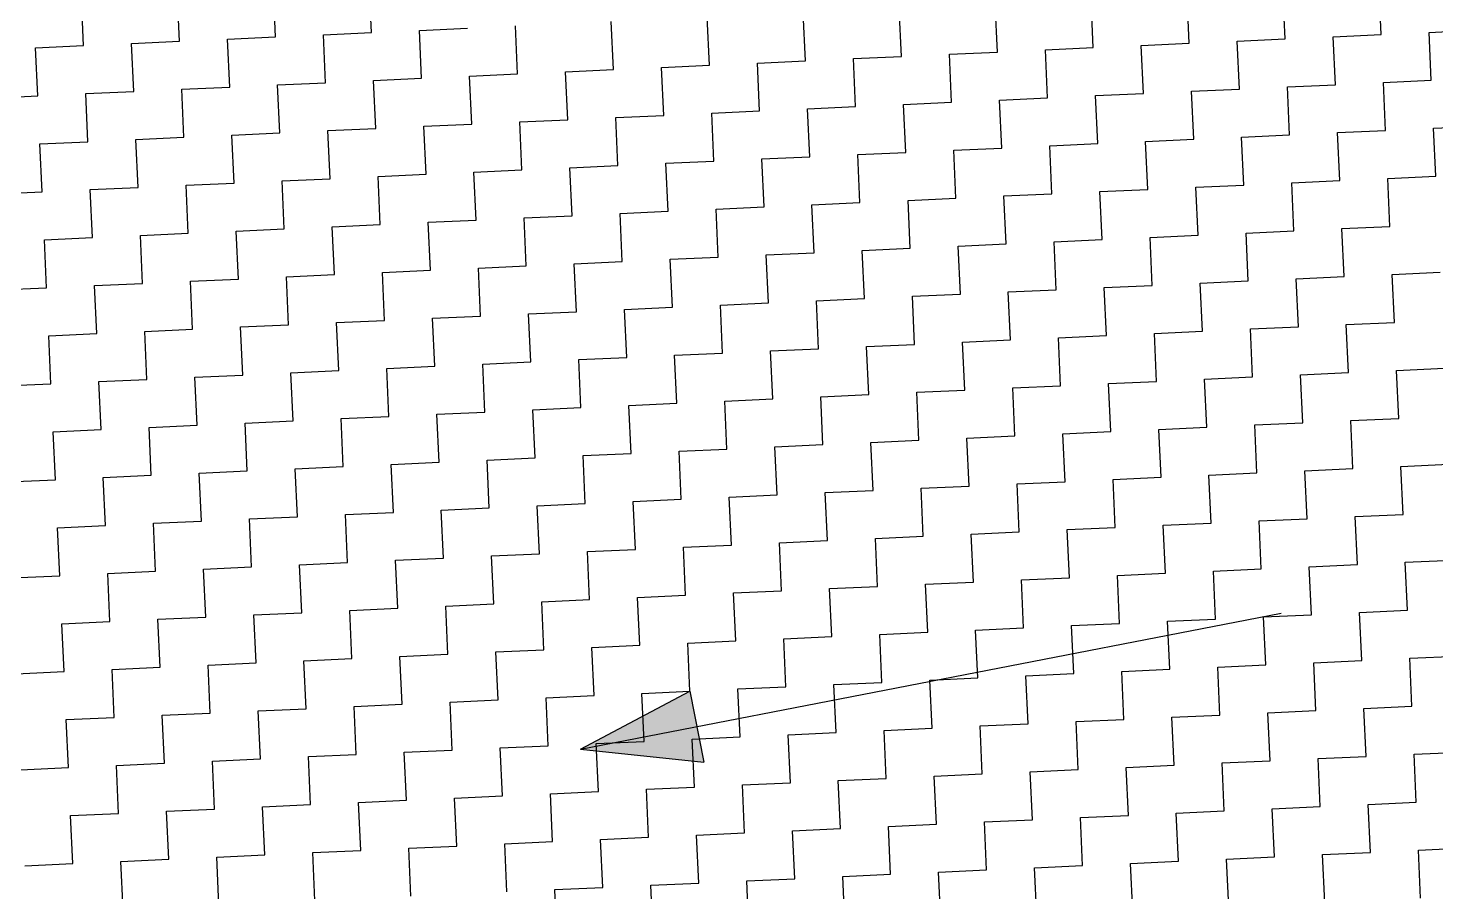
# Model space of a CAD drawing. Header units: metres. Extents: x 280741 to 282709, y 2085398 to 2088597.
# Drawn here: x 282324.9 to 282509.1, y 2086881.7 to 2086994.7 of the extents above; entities that cross this region are included whole.
import ezdxf

# ---------------------------------------------------------------- set-up
doc = ezdxf.new("R2010")
doc.units = ezdxf.units.M
doc.layers.add('POLY_HATCH', color=12, linetype='Continuous')

msp = doc.modelspace()

# ---------------------------------------------------------------- hatches: boundary and pattern name
h = msp.add_hatch(color=256)
h.paths.add_polyline_path([(282412.4, 2086903.29), (282411.49, 2086907.95), (282397.18, 2086900.34)])
h.paths.add_polyline_path([(282397.18, 2086900.34), (282413.3, 2086898.64), (282412.4, 2086903.29)])

# ---------------------------------------------------------------- linework, layer by layer
for points in [[(282397.18, 2086900.34), (282488.83, 2086918.15)], [(282397.18, 2086900.34), (282411.49, 2086907.95)], [(282411.49, 2086907.95), (282413.3, 2086898.64)], [(282397.18, 2086900.34), (282413.3, 2086898.64)]]:
    msp.add_lwpolyline(points)
at = {"layer": 'POLY_HATCH', "linetype": 'Continuous'}
for p, q in [((282344.72, 2086992.95), (282344.43, 2086999.23)), ((282357.27, 2086993.52), (282356.98, 2086999.8)), ((282369.82, 2086994.1), (282369.53, 2087000.37)), ((282489.36, 2086993.26), (282489.07, 2086999.54)), ((282501.91, 2086993.84), (282501.62, 2087000.11)), ((282332.16, 2086992.38), (282331.88, 2086998.65)), ((282439.15, 2086990.97), (282438.86, 2086997.25)), ((282451.7, 2086991.54), (282451.41, 2086997.82)), ((282464.25, 2086992.12), (282463.97, 2086998.39)), ((282476.8, 2086992.69), (282476.52, 2086998.97)), ((282401.49, 2086989.25), (282401.2, 2086995.53)), ((282414.04, 2086989.83), (282413.75, 2086996.1)), ((282426.59, 2086990.4), (282426.31, 2086996.67)), ((282363.54, 2086993.81), (282369.82, 2086994.1)), ((282363.83, 2086987.53), (282363.54, 2086993.81)), ((282376.1, 2086994.38), (282382.37, 2086994.67)), ((282376.38, 2086988.11), (282376.1, 2086994.38)), ((282388.94, 2086988.68), (282388.65, 2086994.96)), ((282495.63, 2086993.55), (282501.91, 2086993.84)), ((282495.92, 2086987.27), (282495.63, 2086993.55)), ((282508.19, 2086994.12), (282514.46, 2086994.41)), ((282508.47, 2086987.85), (282508.19, 2086994.12)), ((282325.89, 2086992.09), (282332.16, 2086992.38)), ((282326.17, 2086985.81), (282325.89, 2086992.09)), ((282338.44, 2086992.66), (282344.72, 2086992.95)), ((282338.73, 2086986.39), (282338.44, 2086992.66)), ((282350.99, 2086993.24), (282357.27, 2086993.52)), ((282351.28, 2086986.96), (282350.99, 2086993.24)), ((282457.98, 2086991.83), (282464.25, 2086992.12)), ((282458.26, 2086985.56), (282457.98, 2086991.83)), ((282470.53, 2086992.4), (282476.8, 2086992.69)), ((282470.81, 2086986.13), (282470.53, 2086992.4)), ((282483.08, 2086992.98), (282489.36, 2086993.26)), ((282483.37, 2086986.7), (282483.08, 2086992.98)), ((282420.32, 2086990.11), (282426.59, 2086990.4)), ((282420.6, 2086983.84), (282420.32, 2086990.11)), ((282432.87, 2086990.69), (282439.15, 2086990.97)), ((282433.16, 2086984.41), (282432.87, 2086990.69)), ((282445.42, 2086991.26), (282451.7, 2086991.54)), ((282445.71, 2086984.98), (282445.42, 2086991.26)), ((282370.11, 2086987.82), (282376.38, 2086988.11)), ((282382.66, 2086988.39), (282388.94, 2086988.68)), ((282382.95, 2086982.12), (282382.66, 2086988.39)), ((282395.21, 2086988.97), (282401.49, 2086989.25)), ((282395.5, 2086982.69), (282395.21, 2086988.97)), ((282407.76, 2086989.54), (282414.04, 2086989.83)), ((282408.05, 2086983.26), (282407.76, 2086989.54)), ((282332.45, 2086986.1), (282338.73, 2086986.39)), ((282345, 2086986.67), (282351.28, 2086986.96)), ((282345.29, 2086980.4), (282345, 2086986.67)), ((282357.55, 2086987.25), (282363.83, 2086987.53)), ((282357.84, 2086980.97), (282357.55, 2086987.25)), ((282370.39, 2086981.54), (282370.11, 2086987.82)), ((282477.09, 2086986.42), (282483.37, 2086986.7)), ((282477.38, 2086980.14), (282477.09, 2086986.42)), ((282489.64, 2086986.99), (282495.92, 2086987.27)), ((282489.93, 2086980.71), (282489.64, 2086986.99)), ((282502.2, 2086987.56), (282508.47, 2086987.85)), ((282502.48, 2086981.29), (282502.2, 2086987.56)), ((282319.9, 2086985.53), (282326.17, 2086985.81)), ((282332.74, 2086979.82), (282332.45, 2086986.1)), ((282426.88, 2086984.12), (282433.16, 2086984.41)), ((282439.43, 2086984.7), (282445.71, 2086984.98)), ((282439.72, 2086978.42), (282439.43, 2086984.7)), ((282451.99, 2086985.27), (282458.26, 2086985.56)), ((282452.27, 2086978.99), (282451.99, 2086985.27)), ((282464.54, 2086985.84), (282470.81, 2086986.13)), ((282464.83, 2086979.57), (282464.54, 2086985.84)), ((282389.22, 2086982.4), (282395.5, 2086982.69)), ((282401.78, 2086982.98), (282408.05, 2086983.26)), ((282402.06, 2086976.7), (282401.78, 2086982.98)), ((282414.33, 2086983.55), (282420.6, 2086983.84)), ((282414.61, 2086977.27), (282414.33, 2086983.55)), ((282427.17, 2086977.85), (282426.88, 2086984.12)), ((282351.56, 2086980.68), (282357.84, 2086980.97)), ((282351.85, 2086974.41), (282351.56, 2086980.68)), ((282364.12, 2086981.26), (282370.39, 2086981.54)), ((282364.4, 2086974.98), (282364.12, 2086981.26)), ((282376.67, 2086981.83), (282382.95, 2086982.12)), ((282376.96, 2086975.55), (282376.67, 2086981.83)), ((282389.51, 2086976.13), (282389.22, 2086982.4)), ((282483.65, 2086980.43), (282489.93, 2086980.71)), ((282496.21, 2086981), (282502.48, 2086981.29)), ((282496.49, 2086974.72), (282496.21, 2086981)), ((282508.76, 2086981.57), (282515.04, 2086981.86)), ((282509.05, 2086975.3), (282508.76, 2086981.57)), ((282326.46, 2086979.54), (282332.74, 2086979.82)), ((282326.75, 2086973.26), (282326.46, 2086979.54)), ((282339.01, 2086980.11), (282345.29, 2086980.4)), ((282339.3, 2086973.83), (282339.01, 2086980.11)), ((282446, 2086978.71), (282452.27, 2086978.99)), ((282458.55, 2086979.28), (282464.83, 2086979.57)), ((282458.84, 2086973), (282458.55, 2086979.28)), ((282471.1, 2086979.85), (282477.38, 2086980.14)), ((282471.39, 2086973.58), (282471.1, 2086979.85)), ((282483.94, 2086974.15), (282483.65, 2086980.43)), ((282408.34, 2086976.99), (282414.61, 2086977.27)), ((282408.62, 2086970.71), (282408.34, 2086976.99)), ((282420.89, 2086977.56), (282427.17, 2086977.85)), ((282421.18, 2086971.28), (282420.89, 2086977.56)), ((282433.44, 2086978.13), (282439.72, 2086978.42)), ((282433.73, 2086971.86), (282433.44, 2086978.13)), ((282446.28, 2086972.43), (282446, 2086978.71)), ((282370.68, 2086975.27), (282376.96, 2086975.55)), ((282370.97, 2086968.99), (282370.68, 2086975.27)), ((282383.23, 2086975.84), (282389.51, 2086976.13)), ((282383.52, 2086969.56), (282383.23, 2086975.84)), ((282395.79, 2086976.41), (282402.06, 2086976.7)), ((282396.07, 2086970.14), (282395.79, 2086976.41)), ((282502.77, 2086975.01), (282509.05, 2086975.3)), ((282333.02, 2086973.55), (282339.3, 2086973.83)), ((282333.31, 2086967.27), (282333.02, 2086973.55)), ((282345.57, 2086974.12), (282351.85, 2086974.41)), ((282345.86, 2086967.84), (282345.57, 2086974.12)), ((282358.13, 2086974.69), (282364.4, 2086974.98)), ((282358.41, 2086968.42), (282358.13, 2086974.69)), ((282465.11, 2086973.29), (282471.39, 2086973.58)), ((282465.4, 2086967.01), (282465.11, 2086973.29)), ((282477.66, 2086973.86), (282483.94, 2086974.15)), ((282477.95, 2086967.59), (282477.66, 2086973.86)), ((282490.22, 2086974.44), (282496.49, 2086974.72)), ((282490.5, 2086968.16), (282490.22, 2086974.44)), ((282503.06, 2086968.73), (282502.77, 2086975.01)), ((282320.47, 2086972.97), (282326.75, 2086973.26)), ((282427.45, 2086971.57), (282433.73, 2086971.86)), ((282427.74, 2086965.29), (282427.45, 2086971.57)), ((282440.01, 2086972.14), (282446.28, 2086972.43)), ((282440.29, 2086965.87), (282440.01, 2086972.14)), ((282452.56, 2086972.72), (282458.84, 2086973)), ((282452.85, 2086966.44), (282452.56, 2086972.72)), ((282389.8, 2086969.85), (282396.07, 2086970.14)), ((282390.08, 2086963.57), (282389.8, 2086969.85)), ((282402.35, 2086970.42), (282408.62, 2086970.71)), ((282402.64, 2086964.15), (282402.35, 2086970.42)), ((282414.9, 2086971), (282421.18, 2086971.28)), ((282415.19, 2086964.72), (282414.9, 2086971)), ((282339.59, 2086967.56), (282345.86, 2086967.84)), ((282352.14, 2086968.13), (282358.41, 2086968.42)), ((282352.42, 2086961.85), (282352.14, 2086968.13)), ((282364.69, 2086968.7), (282370.97, 2086968.99)), ((282364.98, 2086962.43), (282364.69, 2086968.7)), ((282377.24, 2086969.28), (282383.52, 2086969.56)), ((282377.53, 2086963), (282377.24, 2086969.28)), ((282484.23, 2086967.87), (282490.5, 2086968.16)), ((282484.51, 2086961.6), (282484.23, 2086967.87)), ((282496.78, 2086968.45), (282503.06, 2086968.73)), ((282497.07, 2086962.17), (282496.78, 2086968.45)), ((282327.03, 2086966.98), (282333.31, 2086967.27)), ((282327.32, 2086960.71), (282327.03, 2086966.98)), ((282339.87, 2086961.28), (282339.59, 2086967.56)), ((282446.57, 2086966.15), (282452.85, 2086966.44)), ((282446.86, 2086959.88), (282446.57, 2086966.15)), ((282459.12, 2086966.73), (282465.4, 2086967.01)), ((282459.41, 2086960.45), (282459.12, 2086966.73)), ((282471.67, 2086967.3), (282477.95, 2086967.59)), ((282471.96, 2086961.02), (282471.67, 2086967.3)), ((282396.36, 2086963.86), (282402.64, 2086964.15)), ((282408.91, 2086964.43), (282415.19, 2086964.72)), ((282409.2, 2086958.16), (282408.91, 2086964.43)), ((282421.46, 2086965.01), (282427.74, 2086965.29)), ((282421.75, 2086958.73), (282421.46, 2086965.01)), ((282434.02, 2086965.58), (282440.29, 2086965.87)), ((282434.3, 2086959.3), (282434.02, 2086965.58)), ((282358.7, 2086962.14), (282364.98, 2086962.43)), ((282371.25, 2086962.71), (282377.53, 2086963)), ((282371.54, 2086956.44), (282371.25, 2086962.71)), ((282383.81, 2086963.29), (282390.08, 2086963.57)), ((282384.09, 2086957.01), (282383.81, 2086963.29)), ((282396.65, 2086957.58), (282396.36, 2086963.86)), ((282503.34, 2086962.46), (282509.62, 2086962.74)), ((282503.63, 2086956.18), (282503.34, 2086962.46)), ((282321.04, 2086960.42), (282327.32, 2086960.71)), ((282333.6, 2086960.99), (282339.87, 2086961.28)), ((282333.88, 2086954.72), (282333.6, 2086960.99)), ((282346.15, 2086961.57), (282352.42, 2086961.85)), ((282346.43, 2086955.29), (282346.15, 2086961.57)), ((282358.99, 2086955.86), (282358.7, 2086962.14)), ((282453.13, 2086960.16), (282459.41, 2086960.45)), ((282465.68, 2086960.74), (282471.96, 2086961.02)), ((282465.97, 2086954.46), (282465.68, 2086960.74)), ((282478.24, 2086961.31), (282484.51, 2086961.6)), ((282478.52, 2086955.03), (282478.24, 2086961.31)), ((282490.79, 2086961.88), (282497.07, 2086962.17)), ((282491.08, 2086955.61), (282490.79, 2086961.88)), ((282415.47, 2086958.44), (282421.75, 2086958.73)), ((282428.03, 2086959.02), (282434.3, 2086959.3)), ((282428.31, 2086952.74), (282428.03, 2086959.02)), ((282440.58, 2086959.59), (282446.86, 2086959.88)), ((282440.87, 2086953.31), (282440.58, 2086959.59)), ((282453.42, 2086953.89), (282453.13, 2086960.16)), ((282377.82, 2086956.72), (282384.09, 2086957.01)), ((282378.1, 2086950.45), (282377.82, 2086956.72)), ((282390.37, 2086957.3), (282396.65, 2086957.58)), ((282390.66, 2086951.02), (282390.37, 2086957.3)), ((282402.92, 2086957.87), (282409.2, 2086958.16)), ((282403.21, 2086951.59), (282402.92, 2086957.87)), ((282415.76, 2086952.17), (282415.47, 2086958.44)), ((282340.16, 2086955), (282346.43, 2086955.29)), ((282340.44, 2086948.73), (282340.16, 2086955)), ((282352.71, 2086955.58), (282358.99, 2086955.86)), ((282353, 2086949.3), (282352.71, 2086955.58)), ((282365.26, 2086956.15), (282371.54, 2086956.44)), ((282365.55, 2086949.87), (282365.26, 2086956.15)), ((282472.25, 2086954.75), (282478.52, 2086955.03)), ((282484.8, 2086955.32), (282491.08, 2086955.61)), ((282485.09, 2086949.04), (282484.8, 2086955.32)), ((282497.35, 2086955.89), (282503.63, 2086956.18)), ((282497.64, 2086949.62), (282497.35, 2086955.89)), ((282327.61, 2086954.43), (282333.88, 2086954.72)), ((282327.89, 2086948.15), (282327.61, 2086954.43)), ((282434.59, 2086953.03), (282440.87, 2086953.31)), ((282434.88, 2086946.75), (282434.59, 2086953.03)), ((282447.14, 2086953.6), (282453.42, 2086953.89)), ((282447.43, 2086947.32), (282447.14, 2086953.6)), ((282459.7, 2086954.17), (282465.97, 2086954.46)), ((282459.98, 2086947.9), (282459.7, 2086954.17)), ((282472.53, 2086948.47), (282472.25, 2086954.75)), ((282396.93, 2086951.31), (282403.21, 2086951.59)), ((282397.22, 2086945.03), (282396.93, 2086951.31)), ((282409.48, 2086951.88), (282415.76, 2086952.17)), ((282409.77, 2086945.6), (282409.48, 2086951.88)), ((282422.04, 2086952.45), (282428.31, 2086952.74)), ((282422.32, 2086946.18), (282422.04, 2086952.45)), ((282359.27, 2086949.59), (282365.55, 2086949.87)), ((282359.56, 2086943.31), (282359.27, 2086949.59)), ((282371.83, 2086950.16), (282378.1, 2086950.45)), ((282372.11, 2086943.88), (282371.83, 2086950.16)), ((282384.38, 2086950.73), (282390.66, 2086951.02)), ((282384.67, 2086944.46), (282384.38, 2086950.73)), ((282491.36, 2086949.33), (282497.64, 2086949.62)), ((282503.92, 2086949.9), (282510.19, 2086950.19)), ((282504.2, 2086943.63), (282503.92, 2086949.9)), ((282321.62, 2086947.87), (282327.89, 2086948.15)), ((282334.17, 2086948.44), (282340.44, 2086948.73)), ((282334.46, 2086942.17), (282334.17, 2086948.44)), ((282346.72, 2086949.01), (282353, 2086949.3)), ((282347.01, 2086942.74), (282346.72, 2086949.01)), ((282453.71, 2086947.61), (282459.98, 2086947.9)), ((282453.99, 2086941.33), (282453.71, 2086947.61)), ((282466.26, 2086948.18), (282472.53, 2086948.47)), ((282466.54, 2086941.91), (282466.26, 2086948.18)), ((282478.81, 2086948.76), (282485.09, 2086949.04)), ((282479.1, 2086942.48), (282478.81, 2086948.76)), ((282491.65, 2086943.05), (282491.36, 2086949.33)), ((282416.05, 2086945.89), (282422.32, 2086946.18)), ((282416.33, 2086939.61), (282416.05, 2086945.89)), ((282428.6, 2086946.46), (282434.88, 2086946.75)), ((282428.89, 2086940.19), (282428.6, 2086946.46)), ((282441.15, 2086947.04), (282447.43, 2086947.32)), ((282441.44, 2086940.76), (282441.15, 2086947.04)), ((282365.84, 2086943.6), (282372.11, 2086943.88)), ((282378.39, 2086944.17), (282384.67, 2086944.46)), ((282378.68, 2086937.9), (282378.39, 2086944.17)), ((282390.94, 2086944.74), (282397.22, 2086945.03)), ((282391.23, 2086938.47), (282390.94, 2086944.74)), ((282403.49, 2086945.32), (282409.77, 2086945.6)), ((282403.78, 2086939.04), (282403.49, 2086945.32)), ((282328.18, 2086941.88), (282334.46, 2086942.17)), ((282340.73, 2086942.45), (282347.01, 2086942.74)), ((282341.02, 2086936.18), (282340.73, 2086942.45)), ((282353.28, 2086943.02), (282359.56, 2086943.31)), ((282353.57, 2086936.75), (282353.28, 2086943.02)), ((282366.12, 2086937.32), (282365.84, 2086943.6)), ((282472.82, 2086942.19), (282479.1, 2086942.48)), ((282473.11, 2086935.92), (282472.82, 2086942.19)), ((282485.37, 2086942.77), (282491.65, 2086943.05)), ((282485.66, 2086936.49), (282485.37, 2086942.77)), ((282497.93, 2086943.34), (282504.2, 2086943.63)), ((282498.21, 2086937.06), (282497.93, 2086943.34)), ((282328.47, 2086935.6), (282328.18, 2086941.88)), ((282422.61, 2086939.9), (282428.89, 2086940.19)), ((282435.16, 2086940.47), (282441.44, 2086940.76)), ((282435.45, 2086934.2), (282435.16, 2086940.47)), ((282447.72, 2086941.05), (282453.99, 2086941.33)), ((282448, 2086934.77), (282447.72, 2086941.05)), ((282460.27, 2086941.62), (282466.54, 2086941.91)), ((282460.56, 2086935.34), (282460.27, 2086941.62)), ((282384.95, 2086938.18), (282391.23, 2086938.47)), ((282397.51, 2086938.75), (282403.78, 2086939.04)), ((282397.79, 2086932.48), (282397.51, 2086938.75)), ((282410.06, 2086939.33), (282416.33, 2086939.61)), ((282410.34, 2086933.05), (282410.06, 2086939.33)), ((282422.9, 2086933.62), (282422.61, 2086939.9)), ((282347.29, 2086936.46), (282353.57, 2086936.75)), ((282347.58, 2086930.19), (282347.29, 2086936.46)), ((282359.85, 2086937.04), (282366.12, 2086937.32)), ((282360.13, 2086930.76), (282359.85, 2086937.04)), ((282372.4, 2086937.61), (282378.68, 2086937.9)), ((282372.69, 2086931.33), (282372.4, 2086937.61)), ((282385.24, 2086931.91), (282384.95, 2086938.18)), ((282479.38, 2086936.2), (282485.66, 2086936.49)), ((282491.94, 2086936.78), (282498.21, 2086937.06)), ((282492.22, 2086930.5), (282491.94, 2086936.78)), ((282504.49, 2086937.35), (282510.77, 2086937.64)), ((282504.78, 2086931.07), (282504.49, 2086937.35)), ((282322.19, 2086935.32), (282328.47, 2086935.6)), ((282334.74, 2086935.89), (282341.02, 2086936.18)), ((282335.03, 2086929.61), (282334.74, 2086935.89)), ((282441.73, 2086934.48), (282448, 2086934.77)), ((282454.28, 2086935.06), (282460.56, 2086935.34)), ((282454.57, 2086928.78), (282454.28, 2086935.06)), ((282466.83, 2086935.63), (282473.11, 2086935.92)), ((282467.12, 2086929.35), (282466.83, 2086935.63)), ((282479.67, 2086929.93), (282479.38, 2086936.2)), ((282404.07, 2086932.77), (282410.34, 2086933.05)), ((282404.35, 2086926.49), (282404.07, 2086932.77)), ((282416.62, 2086933.34), (282422.9, 2086933.62)), ((282416.91, 2086927.06), (282416.62, 2086933.34)), ((282429.17, 2086933.91), (282435.45, 2086934.2)), ((282429.46, 2086927.64), (282429.17, 2086933.91)), ((282442.01, 2086928.21), (282441.73, 2086934.48)), ((282366.41, 2086931.05), (282372.69, 2086931.33)), ((282366.7, 2086924.77), (282366.41, 2086931.05)), ((282378.96, 2086931.62), (282385.24, 2086931.91)), ((282379.25, 2086925.34), (282378.96, 2086931.62)), ((282391.52, 2086932.19), (282397.79, 2086932.48)), ((282391.8, 2086925.92), (282391.52, 2086932.19)), ((282498.5, 2086930.79), (282504.78, 2086931.07)), ((282328.75, 2086929.33), (282335.03, 2086929.61)), ((282329.04, 2086923.05), (282328.75, 2086929.33)), ((282341.3, 2086929.9), (282347.58, 2086930.19)), ((282341.59, 2086923.62), (282341.3, 2086929.9)), ((282353.86, 2086930.47), (282360.13, 2086930.76)), ((282354.14, 2086924.2), (282353.86, 2086930.47)), ((282460.84, 2086929.07), (282467.12, 2086929.35)), ((282473.39, 2086929.64), (282479.67, 2086929.93)), ((282473.68, 2086923.37), (282473.39, 2086929.64)), ((282485.95, 2086930.21), (282492.22, 2086930.5)), ((282486.23, 2086923.94), (282485.95, 2086930.21)), ((282498.79, 2086924.51), (282498.5, 2086930.79)), ((282423.18, 2086927.35), (282429.46, 2086927.64)), ((282423.47, 2086921.07), (282423.18, 2086927.35)), ((282435.74, 2086927.92), (282442.01, 2086928.21)), ((282436.02, 2086921.65), (282435.74, 2086927.92)), ((282448.29, 2086928.5), (282454.57, 2086928.78)), ((282448.58, 2086922.22), (282448.29, 2086928.5)), ((282461.13, 2086922.79), (282460.84, 2086929.07)), ((282385.53, 2086925.63), (282391.8, 2086925.92)), ((282385.81, 2086919.35), (282385.53, 2086925.63)), ((282398.08, 2086926.2), (282404.35, 2086926.49)), ((282398.36, 2086919.93), (282398.08, 2086926.2)), ((282410.63, 2086926.78), (282416.91, 2086927.06)), ((282410.92, 2086920.5), (282410.63, 2086926.78)), ((282335.32, 2086923.34), (282341.59, 2086923.62)), ((282347.87, 2086923.91), (282354.14, 2086924.2)), ((282348.15, 2086917.63), (282347.87, 2086923.91)), ((282360.42, 2086924.48), (282366.7, 2086924.77)), ((282360.71, 2086918.21), (282360.42, 2086924.48)), ((282372.97, 2086925.06), (282379.25, 2086925.34)), ((282373.26, 2086918.78), (282372.97, 2086925.06)), ((282479.96, 2086923.65), (282486.23, 2086923.94)), ((282480.24, 2086917.38), (282479.96, 2086923.65)), ((282492.51, 2086924.22), (282498.79, 2086924.51)), ((282492.8, 2086917.95), (282492.51, 2086924.22)), ((282505.06, 2086924.8), (282511.34, 2086925.08)), ((282505.35, 2086918.52), (282505.06, 2086924.8)), ((282322.76, 2086922.76), (282329.04, 2086923.05)), ((282335.6, 2086917.06), (282335.32, 2086923.34)), ((282442.3, 2086921.93), (282448.58, 2086922.22)), ((282442.59, 2086915.66), (282442.3, 2086921.93)), ((282454.85, 2086922.51), (282461.13, 2086922.79)), ((282455.14, 2086916.23), (282454.85, 2086922.51)), ((282467.4, 2086923.08), (282473.68, 2086923.37)), ((282467.69, 2086916.8), (282467.4, 2086923.08)), ((282392.09, 2086919.64), (282398.36, 2086919.93)), ((282404.64, 2086920.21), (282410.92, 2086920.5)), ((282404.93, 2086913.94), (282404.64, 2086920.21)), ((282417.19, 2086920.79), (282423.47, 2086921.07)), ((282417.48, 2086914.51), (282417.19, 2086920.79)), ((282429.75, 2086921.36), (282436.02, 2086921.65)), ((282430.03, 2086915.08), (282429.75, 2086921.36)), ((282354.43, 2086917.92), (282360.71, 2086918.21)), ((282366.98, 2086918.49), (282373.26, 2086918.78)), ((282367.27, 2086912.22), (282366.98, 2086918.49)), ((282379.54, 2086919.07), (282385.81, 2086919.35)), ((282379.82, 2086912.79), (282379.54, 2086919.07)), ((282392.38, 2086913.36), (282392.09, 2086919.64)), ((282499.07, 2086918.24), (282505.35, 2086918.52)), ((282499.36, 2086911.96), (282499.07, 2086918.24)), ((282329.33, 2086916.77), (282335.6, 2086917.06)), ((282329.61, 2086910.5), (282329.33, 2086916.77)), ((282341.88, 2086917.35), (282348.15, 2086917.63)), ((282342.16, 2086911.07), (282341.88, 2086917.35)), ((282354.72, 2086911.64), (282354.43, 2086917.92)), ((282448.86, 2086915.94), (282455.14, 2086916.23)), ((282461.41, 2086916.52), (282467.69, 2086916.8)), ((282461.7, 2086910.24), (282461.41, 2086916.52)), ((282473.97, 2086917.09), (282480.24, 2086917.38)), ((282474.25, 2086910.81), (282473.97, 2086917.09)), ((282486.52, 2086917.66), (282492.8, 2086917.95)), ((282486.81, 2086911.39), (282486.52, 2086917.66)), ((282411.2, 2086914.22), (282417.48, 2086914.51)), ((282423.76, 2086914.8), (282430.03, 2086915.08)), ((282424.04, 2086908.52), (282423.76, 2086914.8)), ((282436.31, 2086915.37), (282442.59, 2086915.66)), ((282436.6, 2086909.09), (282436.31, 2086915.37)), ((282449.15, 2086909.67), (282448.86, 2086915.94)), ((282373.55, 2086912.5), (282379.82, 2086912.79)), ((282386.1, 2086913.08), (282392.38, 2086913.36)), ((282386.39, 2086906.8), (282386.1, 2086913.08)), ((282398.65, 2086913.65), (282404.93, 2086913.94)), ((282398.94, 2086907.37), (282398.65, 2086913.65)), ((282411.49, 2086907.95), (282411.2, 2086914.22)), ((282505.64, 2086912.25), (282511.91, 2086912.53)), ((282335.89, 2086910.78), (282342.16, 2086911.07)), ((282336.17, 2086904.51), (282335.89, 2086910.78)), ((282348.44, 2086911.36), (282354.72, 2086911.64)), ((282348.73, 2086905.08), (282348.44, 2086911.36)), ((282360.99, 2086911.93), (282367.27, 2086912.22)), ((282361.28, 2086905.65), (282360.99, 2086911.93)), ((282373.83, 2086906.23), (282373.55, 2086912.5)), ((282467.98, 2086910.53), (282474.25, 2086910.81)), ((282480.53, 2086911.1), (282486.81, 2086911.39)), ((282480.82, 2086904.82), (282480.53, 2086911.1)), ((282493.08, 2086911.67), (282499.36, 2086911.96)), ((282493.37, 2086905.4), (282493.08, 2086911.67)), ((282505.92, 2086905.97), (282505.64, 2086912.25)), ((282323.34, 2086910.21), (282329.61, 2086910.5)), ((282430.32, 2086908.81), (282436.6, 2086909.09)), ((282442.87, 2086909.38), (282449.15, 2086909.67)), ((282443.16, 2086903.1), (282442.87, 2086909.38)), ((282455.43, 2086909.95), (282461.7, 2086910.24)), ((282455.71, 2086903.68), (282455.43, 2086909.95)), ((282468.26, 2086904.25), (282467.98, 2086910.53)), ((282392.66, 2086907.09), (282398.94, 2086907.37)), ((282392.95, 2086900.81), (282392.66, 2086907.09)), ((282405.21, 2086907.66), (282411.49, 2086907.95)), ((282405.5, 2086901.38), (282405.21, 2086907.66)), ((282417.77, 2086908.23), (282424.04, 2086908.52)), ((282418.05, 2086901.96), (282417.77, 2086908.23)), ((282430.61, 2086902.53), (282430.32, 2086908.81)), ((282355, 2086905.37), (282361.28, 2086905.65)), ((282355.29, 2086899.09), (282355, 2086905.37)), ((282367.56, 2086905.94), (282373.83, 2086906.23)), ((282367.84, 2086899.66), (282367.56, 2086905.94)), ((282380.11, 2086906.51), (282386.39, 2086906.8)), ((282380.4, 2086900.24), (282380.11, 2086906.51)), ((282487.09, 2086905.11), (282493.37, 2086905.4)), ((282499.65, 2086905.68), (282505.92, 2086905.97)), ((282499.93, 2086899.41), (282499.65, 2086905.68)), ((282329.9, 2086904.22), (282336.17, 2086904.51)), ((282330.19, 2086897.94), (282329.9, 2086904.22)), ((282342.45, 2086904.79), (282348.73, 2086905.08)), ((282342.74, 2086898.52), (282342.45, 2086904.79)), ((282449.44, 2086903.39), (282455.71, 2086903.68)), ((282449.72, 2086897.11), (282449.44, 2086903.39)), ((282461.99, 2086903.96), (282468.26, 2086904.25)), ((282462.27, 2086897.69), (282461.99, 2086903.96)), ((282474.54, 2086904.54), (282480.82, 2086904.82)), ((282474.83, 2086898.26), (282474.54, 2086904.54)), ((282487.38, 2086898.83), (282487.09, 2086905.11)), ((282411.78, 2086901.67), (282418.05, 2086901.96)), ((282412.06, 2086895.39), (282411.78, 2086901.67)), ((282424.33, 2086902.24), (282430.61, 2086902.53)), ((282424.62, 2086895.97), (282424.33, 2086902.24)), ((282436.88, 2086902.82), (282443.16, 2086903.1)), ((282437.17, 2086896.54), (282436.88, 2086902.82)), ((282361.57, 2086899.38), (282367.84, 2086899.66)), ((282374.12, 2086899.95), (282380.4, 2086900.24)), ((282374.41, 2086893.67), (282374.12, 2086899.95)), ((282386.67, 2086900.52), (282392.95, 2086900.81)), ((282386.96, 2086894.25), (282386.67, 2086900.52)), ((282399.22, 2086901.1), (282405.5, 2086901.38)), ((282399.51, 2086894.82), (282399.22, 2086901.1)), ((282506.21, 2086899.69), (282512.49, 2086899.98)), ((282506.5, 2086893.42), (282506.21, 2086899.69)), ((282323.91, 2086897.66), (282330.19, 2086897.94)), ((282336.46, 2086898.23), (282342.74, 2086898.52)), ((282336.75, 2086891.95), (282336.46, 2086898.23)), ((282349.01, 2086898.8), (282355.29, 2086899.09)), ((282349.3, 2086892.53), (282349.01, 2086898.8)), ((282361.85, 2086893.1), (282361.57, 2086899.38)), ((282468.55, 2086897.97), (282474.83, 2086898.26)), ((282468.84, 2086891.7), (282468.55, 2086897.97)), ((282481.1, 2086898.55), (282487.38, 2086898.83)), ((282481.39, 2086892.27), (282481.1, 2086898.55)), ((282493.66, 2086899.12), (282499.93, 2086899.41)), ((282493.94, 2086892.84), (282493.66, 2086899.12)), ((282418.34, 2086895.68), (282424.62, 2086895.97)), ((282430.89, 2086896.25), (282437.17, 2086896.54)), ((282431.18, 2086889.98), (282430.89, 2086896.25)), ((282443.45, 2086896.83), (282449.72, 2086897.11)), ((282443.73, 2086890.55), (282443.45, 2086896.83)), ((282456, 2086897.4), (282462.27, 2086897.69)), ((282456.28, 2086891.12), (282456, 2086897.4)), ((282380.68, 2086893.96), (282386.96, 2086894.25)), ((282393.24, 2086894.53), (282399.51, 2086894.82)), ((282393.52, 2086888.26), (282393.24, 2086894.53)), ((282405.79, 2086895.11), (282412.06, 2086895.39)), ((282406.07, 2086888.83), (282405.79, 2086895.11)), ((282418.63, 2086889.4), (282418.34, 2086895.68)), ((282343.02, 2086892.24), (282349.3, 2086892.53)), ((282355.58, 2086892.81), (282361.85, 2086893.1)), ((282355.86, 2086886.54), (282355.58, 2086892.81)), ((282368.13, 2086893.39), (282374.41, 2086893.67)), ((282368.42, 2086887.11), (282368.13, 2086893.39)), ((282380.97, 2086887.68), (282380.68, 2086893.96)), ((282475.11, 2086891.98), (282481.39, 2086892.27)), ((282487.67, 2086892.56), (282493.94, 2086892.84)), ((282487.95, 2086886.28), (282487.67, 2086892.56)), ((282500.22, 2086893.13), (282506.5, 2086893.42)), ((282500.51, 2086886.85), (282500.22, 2086893.13)), ((282330.47, 2086891.67), (282336.75, 2086891.95)), ((282330.76, 2086885.39), (282330.47, 2086891.67)), ((282343.31, 2086885.96), (282343.02, 2086892.24)), ((282437.46, 2086890.26), (282443.73, 2086890.55)), ((282450.01, 2086890.84), (282456.28, 2086891.12)), ((282450.3, 2086884.56), (282450.01, 2086890.84)), ((282462.56, 2086891.41), (282468.84, 2086891.7)), ((282462.85, 2086885.13), (282462.56, 2086891.41)), ((282475.4, 2086885.71), (282475.11, 2086891.98)), ((282399.8, 2086888.54), (282406.07, 2086888.83)), ((282412.35, 2086889.12), (282418.63, 2086889.4)), ((282412.64, 2086882.84), (282412.35, 2086889.12)), ((282424.9, 2086889.69), (282431.18, 2086889.98)), ((282425.19, 2086883.41), (282424.9, 2086889.69)), ((282437.74, 2086883.99), (282437.46, 2086890.26)), ((282362.14, 2086886.82), (282368.42, 2086887.11)), ((282362.43, 2086880.55), (282362.14, 2086886.82)), ((282374.69, 2086887.4), (282380.97, 2086887.68)), ((282374.98, 2086881.12), (282374.69, 2086887.4)), ((282387.25, 2086887.97), (282393.52, 2086888.26)), ((282387.53, 2086881.69), (282387.25, 2086887.97)), ((282400.08, 2086882.27), (282399.8, 2086888.54)), ((282494.23, 2086886.57), (282500.51, 2086886.85)), ((282506.78, 2086887.14), (282513.06, 2086887.43)), ((282507.07, 2086880.86), (282506.78, 2086887.14)), ((282324.48, 2086885.1), (282330.76, 2086885.39)), ((282337.03, 2086885.68), (282343.31, 2086885.96)), ((282337.32, 2086879.4), (282337.03, 2086885.68)), ((282349.59, 2086886.25), (282355.86, 2086886.54)), ((282349.87, 2086879.98), (282349.59, 2086886.25)), ((282456.57, 2086884.85), (282462.85, 2086885.13)), ((282469.12, 2086885.42), (282475.4, 2086885.71)), ((282469.41, 2086879.14), (282469.12, 2086885.42)), ((282481.68, 2086885.99), (282487.95, 2086886.28)), ((282481.96, 2086879.72), (282481.68, 2086885.99)), ((282494.52, 2086880.29), (282494.23, 2086886.57)), ((282418.91, 2086883.13), (282425.19, 2086883.41)), ((282419.2, 2086876.85), (282418.91, 2086883.13)), ((282431.47, 2086883.7), (282437.74, 2086883.99)), ((282431.75, 2086877.42), (282431.47, 2086883.7)), ((282444.02, 2086884.27), (282450.3, 2086884.56)), ((282444.31, 2086878), (282444.02, 2086884.27)), ((282456.86, 2086878.57), (282456.57, 2086884.85)), ((282393.81, 2086881.98), (282400.08, 2086882.27)), ((282394.09, 2086875.7), (282393.81, 2086881.98)), ((282406.36, 2086882.55), (282412.64, 2086882.84)), ((282406.65, 2086876.28), (282406.36, 2086882.55))]:
    msp.add_line(p, q, dxfattribs=at)

doc.saveas('drawing.dxf')
